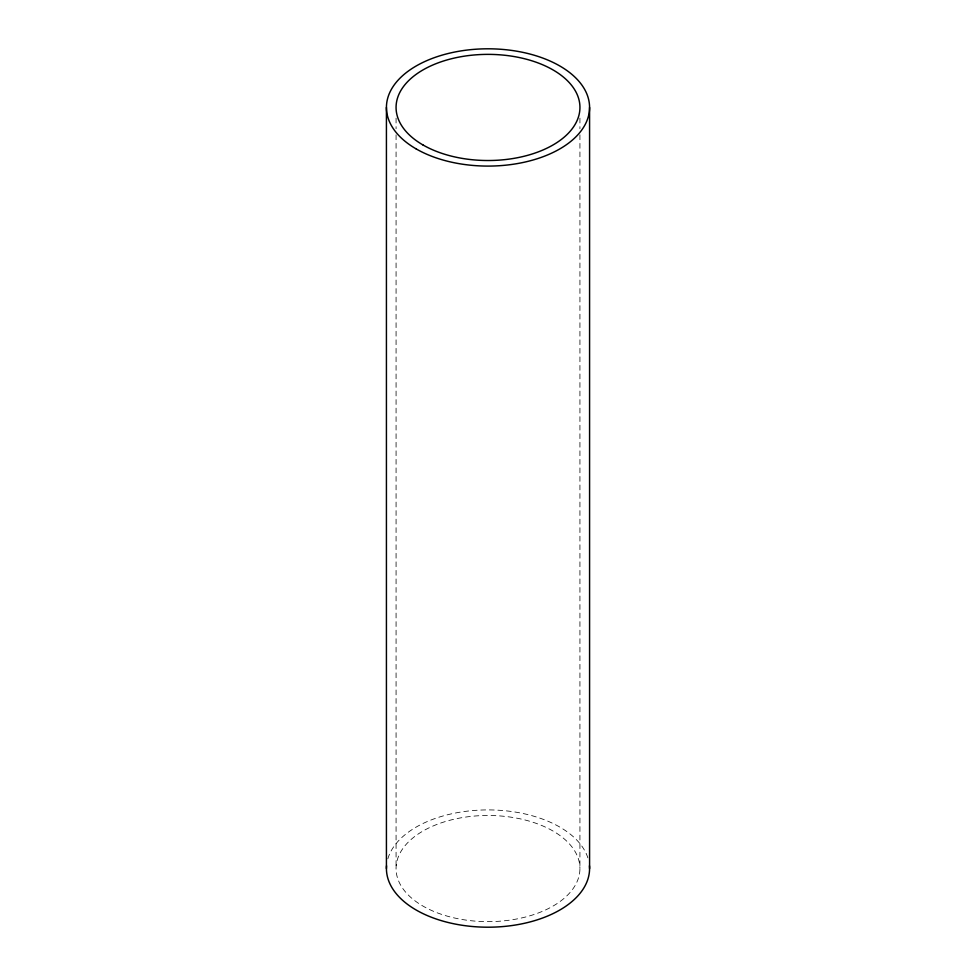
<?xml version="1.0" encoding="UTF-8"?>
<svg xmlns="http://www.w3.org/2000/svg" width="976" height="976" viewBox="0 0 976 976"><rect width="100%" height="100%" fill="white"/><g stroke="black" fill="none" stroke-linecap="round" stroke-linejoin="round"><path stroke-width="0.73" stroke-dasharray="4.88 3.66" d="M579.927 118.096L579.927 128.759M579.927 134.847L579.927 868.555A91.927 53.07 0 0 1 442.03 914.524A91.927 53.07 0 0 1 442.03 822.597A91.927 53.07 0 0 1 579.927 868.555M396.073 118.096L396.073 128.759M396.073 134.847L396.073 868.555M387.838 858.819A101.577 58.645 0 0 1 488 809.909A101.577 58.645 0 0 1 588.162 858.819"/><path stroke-width="1.46" d="M589.577 107.445L589.577 868.555M386.423 107.445L386.423 868.555M589.455 865.785A101.577 58.645 0 0 1 488 927.2A101.577 58.645 0 0 1 386.545 865.785M416.179 148.913A101.577 58.645 0 0 0 586.112 122.622A101.577 58.645 0 0 0 461.709 50.801A101.577 58.645 0 0 0 416.179 148.913M422.998 144.973A91.927 53.07 0 0 0 576.804 121.183A91.927 53.07 0 0 0 464.21 56.181A91.927 53.07 0 0 0 422.998 144.973"/></g></svg>
